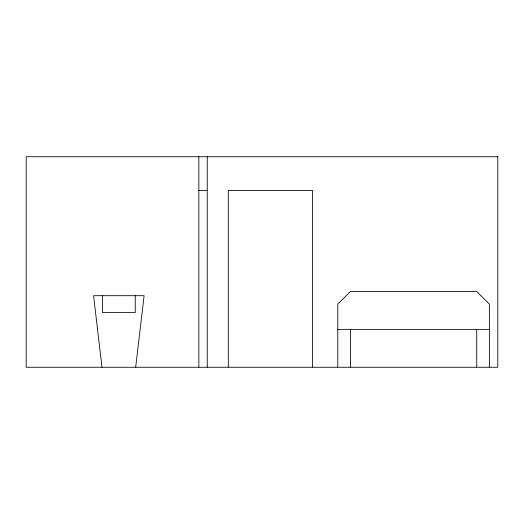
<?xml version="1.0" encoding="UTF-8"?>
<svg xmlns="http://www.w3.org/2000/svg" width="524" height="524" viewBox="0 0 524 524"><rect width="100%" height="100%" fill="white"/><g stroke="black" fill="none" stroke-linecap="round" stroke-linejoin="round"><path stroke-width="0.79" d="M135.677 367.265L144.1 295.687L93.573 295.687L101.99 367.265M198.838 190.415L207.262 190.415M337.79 329.373L489.377 329.373M489.377 367.265L489.377 304.11L476.748 291.475L350.425 291.475L337.79 304.11L337.79 367.265M476.748 329.373L476.748 367.265M350.425 329.373L350.425 367.265M312.527 367.265L312.527 190.415L228.313 190.415L228.313 367.265M207.262 156.735L207.262 367.265M198.838 156.735L198.838 367.265M135.257 295.687L135.257 312.527L102.416 312.527L102.416 295.687M497.8 156.735L26.2 156.735L26.2 367.265L497.8 367.265L497.8 156.735"/></g></svg>
